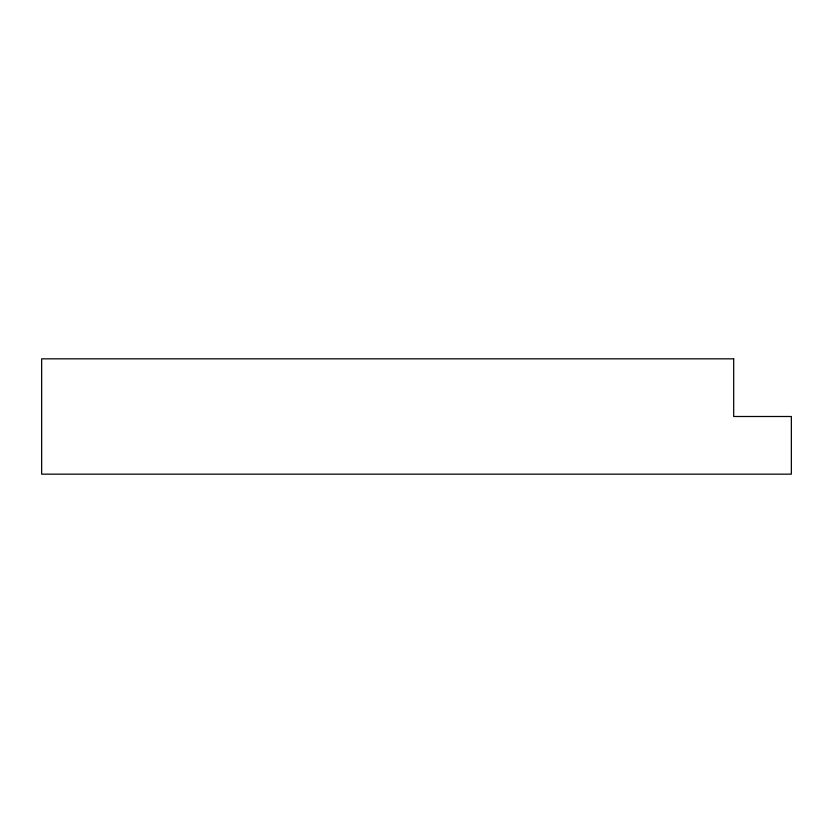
<?xml version="1.0" encoding="UTF-8"?>
<svg xmlns="http://www.w3.org/2000/svg" width="833" height="833" viewBox="0 0 833 833"><rect width="100%" height="100%" fill="white"/><g stroke="black" fill="none" stroke-linecap="round" stroke-linejoin="round"><path stroke-width="1.25" d="M733.686 358.836L41.65 358.836L41.65 474.164L791.35 474.164L791.35 416.5L733.686 416.5L733.686 358.836"/></g></svg>
